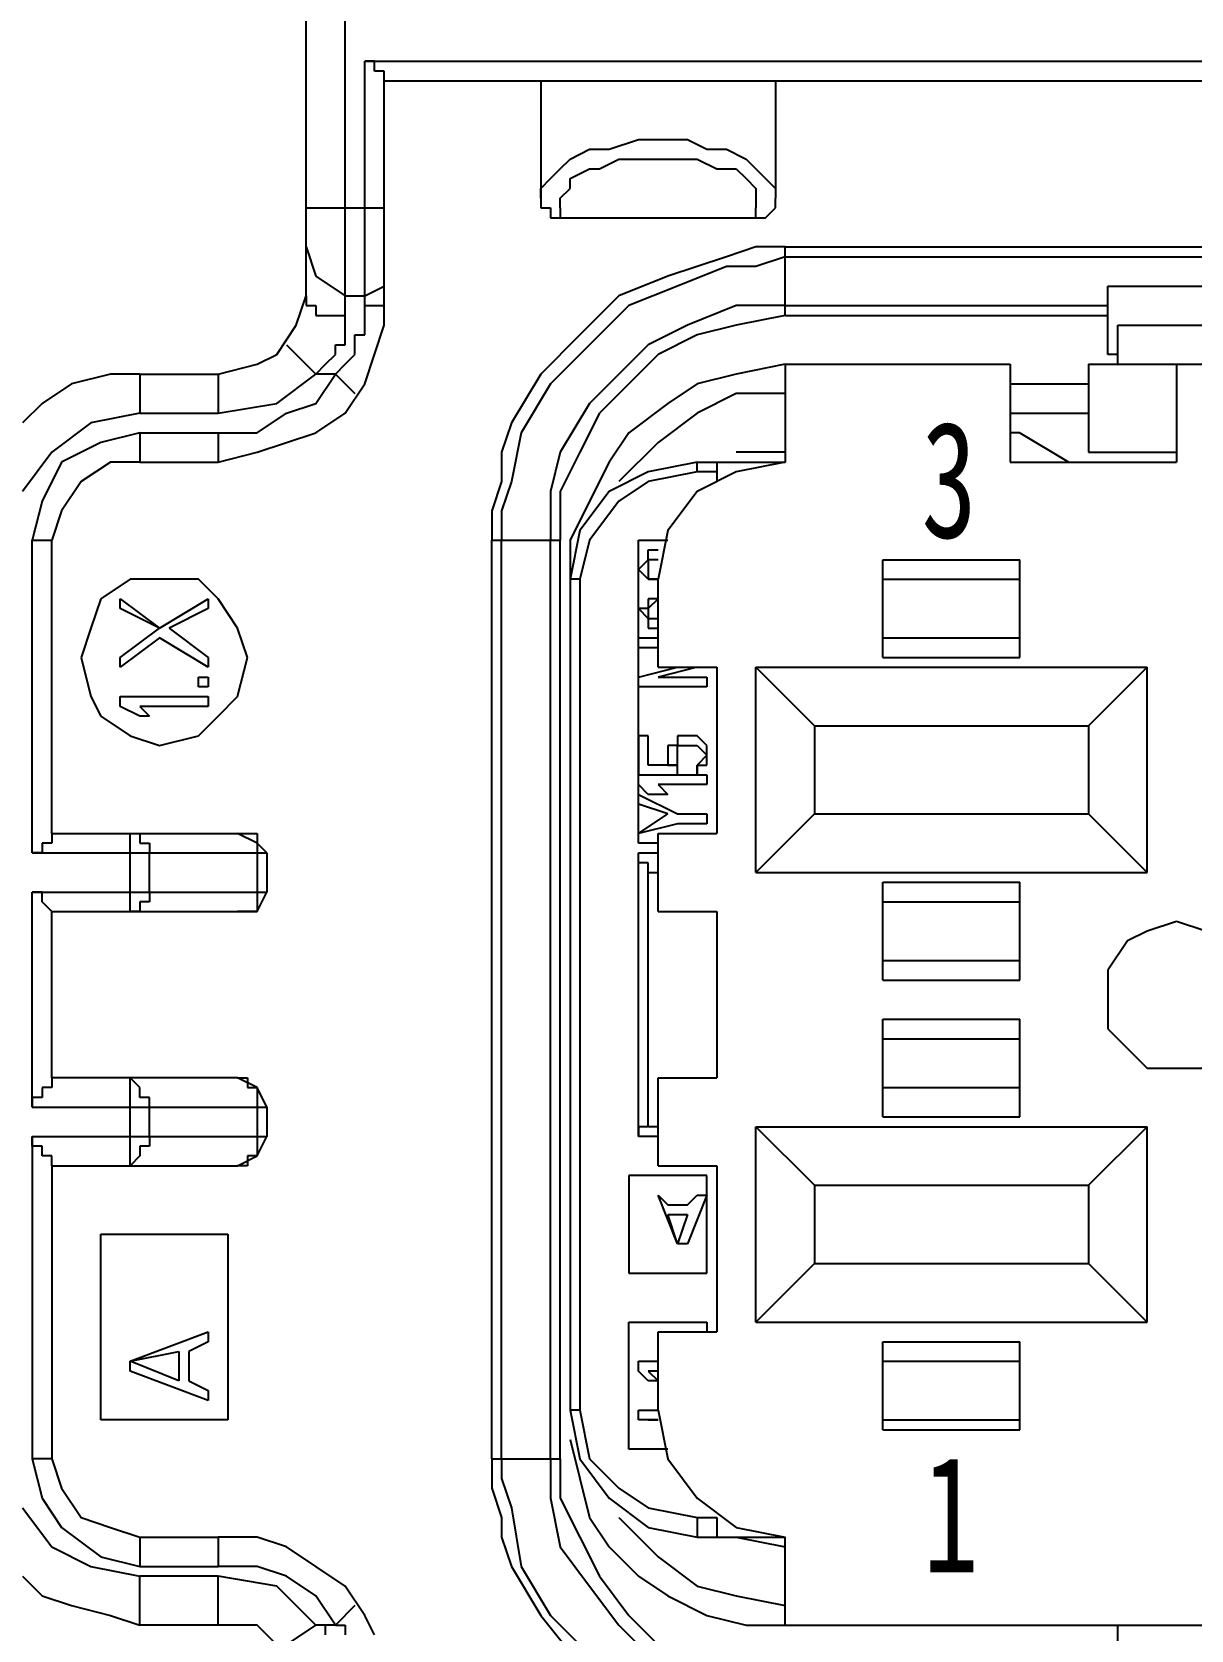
# Model space of a CAD drawing. Header units: inches. Extents: x 47316 to 59086, y 3141 to 11743.
# Drawn here: x 57647.57 to 57667.48, y 7304.03 to 7331.5 of the extents above; entities that cross this region are included whole.
import ezdxf

# ---------------------------------------------------------------- set-up
doc = ezdxf.new("R2010")
doc.units = ezdxf.units.IN
doc.header["$MEASUREMENT"] = 0
doc.styles.add('MtX_FangSong_GB2312', font='')
doc.styles.get("Standard").update_dxf_attribs({"font": ''})
doc.styles.get('MtX_FangSong_GB2312').set_extended_font_data('FangSong_GB2312')
doc.styles.get('Standard').set_extended_font_data('SimSun')
doc.linetypes.add('_VeSys_Busbar', pattern='A,0.0001,-0.125,["=",Standard,S=0.35,R=0,X=-0.15,Y=-0.175],-0.125', length=0.2501)

msp = doc.modelspace()

# ---------------------------------------------------------------- linework, layer by layer
at = {"color": 0, "linetype": 'Continuous', "lineweight": -3}
for p, q in [((57652.276, 7326.965), (57652.276, 7332.005)), ((57652.948, 7326.629), (57652.948, 7332.005)), ((57653.284, 7326.797), (57653.284, 7330.997)), ((57653.284, 7330.997), (57713.428, 7330.997)), ((57653.452, 7330.997), (57653.284, 7330.997)), ((57653.284, 7330.997), (57653.284, 7330.997)), ((57653.284, 7330.997), (57653.284, 7330.997)), ((57653.452, 7330.829), (57653.452, 7330.997)), ((57653.62, 7330.829), (57653.452, 7330.829)), ((57653.452, 7330.829), (57653.452, 7330.829)), ((57653.452, 7330.829), (57653.452, 7330.829)), ((57653.62, 7330.661), (57653.62, 7330.829)), ((57653.62, 7326.965), (57653.62, 7330.661)), ((57653.62, 7330.661), (57712.924, 7330.661)), ((57653.62, 7330.661), (57653.62, 7330.661)), ((57653.62, 7330.661), (57653.62, 7330.661)), ((57656.308, 7330.661), (57656.308, 7328.645)), ((57660.34, 7330.661), (57660.34, 7328.645)), ((57657.484, 7329.485), (57657.988, 7329.653)), ((57657.988, 7329.653), (57658.324, 7329.653)), ((57658.324, 7329.653), (57658.828, 7329.653)), ((57658.828, 7329.653), (57659.164, 7329.485)), ((57656.644, 7329.149), (57656.812, 7329.317)), ((57656.812, 7329.317), (57657.148, 7329.485)), ((57656.812, 7329.317), (57656.812, 7329.317)), ((57657.148, 7329.485), (57657.148, 7329.485)), ((57657.148, 7329.485), (57657.484, 7329.485)), ((57657.316, 7329.149), (57657.652, 7329.317)), ((57657.484, 7329.485), (57657.484, 7329.485)), ((57657.652, 7329.317), (57657.652, 7329.317)), ((57657.652, 7329.317), (57657.988, 7329.317)), ((57657.988, 7329.317), (57658.324, 7329.317)), ((57658.324, 7329.317), (57658.66, 7329.317)), ((57658.66, 7329.317), (57658.996, 7329.317)), ((57658.996, 7329.317), (57658.996, 7329.317)), ((57658.996, 7329.317), (57659.332, 7329.149)), ((57659.164, 7329.485), (57659.164, 7329.485)), ((57659.164, 7329.485), (57659.5, 7329.485)), ((57659.5, 7329.485), (57659.5, 7329.485)), ((57659.5, 7329.485), (57659.836, 7329.317)), ((57659.836, 7329.317), (57659.836, 7329.317)), ((57659.836, 7329.317), (57660.004, 7329.149)), ((57656.476, 7328.981), (57656.644, 7329.149)), ((57656.644, 7329.149), (57656.644, 7329.149)), ((57656.812, 7328.981), (57657.148, 7329.149)), ((57657.148, 7329.149), (57657.148, 7329.149)), ((57657.148, 7329.149), (57657.316, 7329.149)), ((57657.316, 7329.149), (57657.316, 7329.149)), ((57659.332, 7329.149), (57659.332, 7329.149)), ((57659.332, 7329.149), (57659.668, 7329.149)), ((57659.668, 7329.149), (57659.668, 7329.149)), ((57659.668, 7329.149), (57659.836, 7328.981)), ((57660.004, 7329.149), (57660.004, 7329.149)), ((57660.004, 7329.149), (57660.172, 7328.981)), ((57656.308, 7328.813), (57656.476, 7328.981)), ((57656.308, 7328.645), (57656.308, 7328.813)), ((57656.308, 7328.813), (57656.308, 7328.813)), ((57656.476, 7328.981), (57656.476, 7328.981)), ((57656.644, 7328.645), (57656.812, 7328.813)), ((57656.812, 7328.813), (57656.812, 7328.981)), ((57656.812, 7328.981), (57656.812, 7328.981)), ((57656.812, 7328.813), (57656.812, 7328.813)), ((57659.836, 7328.981), (57659.836, 7328.981)), ((57659.836, 7328.981), (57660.004, 7328.813)), ((57660.004, 7328.813), (57660.004, 7328.813)), ((57660.004, 7328.813), (57660.004, 7328.645)), ((57660.172, 7328.981), (57660.172, 7328.981)), ((57660.172, 7328.981), (57660.34, 7328.813)), ((57660.34, 7328.813), (57660.34, 7328.813)), ((57660.34, 7328.813), (57660.34, 7328.645)), ((57652.276, 7328.477), (57653.62, 7328.477)), ((57656.308, 7328.645), (57656.308, 7328.645)), ((57656.308, 7328.645), (57656.308, 7328.645)), ((57656.308, 7328.645), (57656.308, 7328.477)), ((57656.308, 7328.477), (57656.308, 7328.477)), ((57656.308, 7328.477), (57656.308, 7328.477)), ((57656.308, 7328.477), (57656.476, 7328.477)), ((57656.476, 7328.477), (57656.476, 7328.477)), ((57656.476, 7328.477), (57656.476, 7328.477)), ((57656.476, 7328.477), (57656.476, 7328.309)), ((57656.644, 7328.477), (57656.644, 7328.645)), ((57656.644, 7328.645), (57656.644, 7328.645)), ((57656.644, 7328.477), (57656.644, 7328.477)), ((57656.644, 7328.477), (57656.644, 7328.309)), ((57660.004, 7328.645), (57660.004, 7328.645)), ((57660.004, 7328.645), (57660.004, 7328.477)), ((57660.004, 7328.309), (57660.004, 7328.477)), ((57660.172, 7328.309), (57660.34, 7328.477)), ((57660.34, 7328.645), (57660.34, 7328.645)), ((57660.34, 7328.477), (57660.34, 7328.645)), ((57660.34, 7328.477), (57660.34, 7328.477)), ((57660.34, 7328.477), (57660.34, 7328.477)), ((57660.34, 7328.477), (57660.34, 7328.477)), ((57660.34, 7328.477), (57660.34, 7328.477)), ((57660.34, 7328.477), (57660.34, 7328.477)), ((57656.476, 7328.309), (57656.476, 7328.309)), ((57656.476, 7328.309), (57656.476, 7328.309)), ((57656.476, 7328.309), (57656.644, 7328.309)), ((57656.644, 7328.309), (57660.004, 7328.309)), ((57656.644, 7328.309), (57656.644, 7328.309)), ((57656.644, 7328.309), (57656.644, 7328.309)), ((57660.004, 7328.309), (57660.004, 7328.309)), ((57660.004, 7328.309), (57660.004, 7328.309)), ((57660.004, 7328.309), (57660.172, 7328.309)), ((57660.172, 7328.309), (57660.172, 7328.309)), ((57660.172, 7328.309), (57660.172, 7328.309)), ((57660.172, 7328.309), (57660.172, 7328.309)), ((57660.172, 7328.309), (57660.172, 7328.309)), ((57652.276, 7327.805), (57652.276, 7327.805)), ((57652.276, 7327.805), (57652.444, 7327.301)), ((57660.004, 7327.805), (57659.5, 7327.637)), ((57660.508, 7327.805), (57660.004, 7327.805)), ((57660.508, 7326.629), (57660.508, 7327.805)), ((57660.508, 7327.805), (57705.532, 7327.805)), ((57660.508, 7327.805), (57660.508, 7327.805)), ((57653.62, 7327.133), (57653.62, 7327.469)), ((57658.996, 7327.469), (57658.492, 7327.301)), ((57659.5, 7327.469), (57658.66, 7327.133)), ((57659.5, 7327.637), (57658.996, 7327.469)), ((57660.004, 7327.469), (57659.5, 7327.469)), ((57660.508, 7327.637), (57660.004, 7327.469)), ((57660.508, 7327.637), (57705.532, 7327.637)), ((57660.508, 7327.637), (57660.508, 7327.637)), ((57652.444, 7327.301), (57652.948, 7326.965)), ((57653.284, 7326.965), (57653.62, 7327.133)), ((57658.492, 7327.301), (57657.652, 7326.965)), ((57658.66, 7327.133), (57657.82, 7326.797)), ((57666.052, 7325.957), (57666.052, 7327.133)), ((57666.052, 7327.133), (57670.42, 7327.133)), ((57652.108, 7326.461), (57652.276, 7326.965)), ((57652.276, 7326.965), (57652.276, 7326.965)), ((57652.276, 7326.965), (57652.276, 7326.965)), ((57652.276, 7326.965), (57652.276, 7326.797)), ((57652.948, 7326.965), (57653.284, 7326.965)), ((57653.284, 7326.965), (57653.284, 7326.965)), ((57653.62, 7326.461), (57653.62, 7326.965)), ((57653.62, 7326.797), (57653.62, 7326.965)), ((57653.62, 7326.965), (57653.62, 7326.965)), ((57653.62, 7326.965), (57653.62, 7326.965)), ((57653.62, 7326.965), (57653.62, 7326.965)), ((57657.652, 7326.965), (57656.98, 7326.293)), ((57652.276, 7326.797), (57652.276, 7326.797)), ((57652.276, 7326.797), (57652.444, 7326.797)), ((57652.444, 7326.797), (57652.444, 7326.797)), ((57652.444, 7326.797), (57652.444, 7326.629)), ((57652.444, 7326.629), (57652.612, 7326.629)), ((57652.612, 7326.629), (57652.612, 7326.629)), ((57652.612, 7326.629), (57652.78, 7326.629)), ((57652.78, 7326.629), (57652.78, 7326.629)), ((57652.78, 7326.629), (57652.948, 7326.629)), ((57652.948, 7326.629), (57652.948, 7326.629)), ((57652.948, 7326.461), (57652.948, 7326.629)), ((57653.284, 7326.797), (57653.284, 7326.797)), ((57653.284, 7326.797), (57653.452, 7326.797)), ((57653.284, 7326.629), (57653.284, 7326.797)), ((57653.284, 7326.461), (57653.284, 7326.629)), ((57653.452, 7326.797), (57653.452, 7326.797)), ((57653.452, 7326.797), (57653.452, 7326.797)), ((57653.452, 7326.797), (57653.452, 7326.797)), ((57653.452, 7326.797), (57653.62, 7326.797)), ((57653.62, 7326.797), (57653.62, 7326.797)), ((57653.62, 7326.797), (57653.62, 7326.797)), ((57657.82, 7326.797), (57657.148, 7326.125)), ((57659.668, 7326.797), (57658.828, 7326.461)), ((57660.508, 7326.797), (57659.668, 7326.797)), ((57660.508, 7326.629), (57659.668, 7326.461)), ((57660.508, 7326.797), (57666.052, 7326.797)), ((57660.508, 7326.797), (57660.508, 7326.797)), ((57660.508, 7326.629), (57666.052, 7326.629)), ((57660.508, 7326.629), (57660.508, 7326.629)), ((57651.772, 7325.957), (57652.108, 7326.461)), ((57652.948, 7326.293), (57652.948, 7326.461)), ((57652.948, 7326.125), (57652.948, 7326.293)), ((57652.948, 7326.293), (57652.948, 7326.293)), ((57652.948, 7326.293), (57652.948, 7326.293)), ((57653.116, 7326.125), (57653.116, 7326.293)), ((57653.116, 7326.293), (57653.284, 7326.293)), ((57653.284, 7326.293), (57653.284, 7326.461)), ((57653.452, 7325.957), (57653.62, 7326.461)), ((57656.98, 7326.293), (57656.308, 7325.621)), ((57658.828, 7326.461), (57658.156, 7326.125)), ((57658.996, 7326.293), (57658.324, 7325.957)), ((57659.668, 7326.461), (57658.996, 7326.293)), ((57666.22, 7325.789), (57666.22, 7326.461)), ((57666.22, 7326.461), (57669.748, 7326.461)), ((57651.94, 7326.125), (57652.444, 7325.621)), ((57652.78, 7325.957), (57652.78, 7326.125)), ((57652.78, 7326.125), (57652.948, 7326.125)), ((57653.116, 7325.957), (57653.116, 7326.125)), ((57653.116, 7326.125), (57653.116, 7326.125)), ((57657.148, 7326.125), (57656.476, 7325.453)), ((57658.156, 7326.125), (57657.652, 7325.621)), ((57650.764, 7325.621), (57651.436, 7325.789)), ((57651.436, 7325.789), (57651.772, 7325.957)), ((57652.444, 7325.621), (57652.612, 7325.789)), ((57652.612, 7325.789), (57652.78, 7325.957)), ((57652.612, 7325.789), (57652.612, 7325.789)), ((57652.78, 7325.957), (57652.78, 7325.957)), ((57652.78, 7325.621), (57652.948, 7325.789)), ((57652.948, 7325.789), (57653.116, 7325.957)), ((57652.948, 7325.789), (57652.948, 7325.789)), ((57653.284, 7325.453), (57653.452, 7325.957)), ((57658.324, 7325.957), (57657.82, 7325.453)), ((57660.508, 7325.789), (57659.668, 7325.621)), ((57660.508, 7325.789), (57660.508, 7324.109)), ((57660.508, 7325.789), (57664.372, 7325.789)), ((57660.508, 7325.789), (57660.508, 7325.789)), ((57664.372, 7325.789), (57664.372, 7324.109)), ((57665.716, 7325.789), (57665.716, 7324.277)), ((57665.716, 7325.789), (57699.82, 7325.789)), ((57666.22, 7325.957), (57666.052, 7325.957)), ((57667.228, 7325.789), (57667.228, 7324.109)), ((57648.244, 7325.453), (57647.74, 7325.117)), ((57648.916, 7325.621), (57648.244, 7325.453)), ((57649.42, 7325.621), (57648.916, 7325.621)), ((57649.42, 7325.621), (57649.42, 7324.949)), ((57649.42, 7325.621), (57650.764, 7325.621)), ((57649.42, 7325.621), (57649.42, 7325.621)), ((57650.764, 7325.621), (57650.764, 7324.949)), ((57650.764, 7325.621), (57650.764, 7325.621)), ((57651.772, 7325.117), (57652.444, 7325.621)), ((57652.78, 7325.621), (57652.444, 7325.621)), ((57652.444, 7325.117), (57652.78, 7325.621)), ((57652.444, 7325.621), (57652.444, 7325.621)), ((57652.78, 7325.621), (57653.116, 7325.285)), ((57652.78, 7325.621), (57652.78, 7325.621)), ((57652.948, 7324.949), (57653.284, 7325.453)), ((57656.308, 7325.621), (57655.804, 7324.781)), ((57656.476, 7325.453), (57655.972, 7324.613)), ((57657.652, 7325.621), (57657.148, 7325.117)), ((57657.82, 7325.453), (57657.316, 7324.949)), ((57658.996, 7325.453), (57658.492, 7325.117)), ((57659.668, 7325.621), (57658.996, 7325.453)), ((57664.372, 7325.453), (57665.716, 7325.453)), ((57659.668, 7325.285), (57658.996, 7324.949)), ((57660.508, 7325.285), (57659.668, 7325.285)), ((57660.508, 7325.285), (57660.508, 7325.285)), ((57647.74, 7325.117), (57647.404, 7324.781)), ((57649.42, 7324.949), (57648.58, 7324.781)), ((57649.42, 7324.949), (57650.764, 7324.949)), ((57649.42, 7324.949), (57649.42, 7324.949)), ((57650.764, 7324.949), (57651.772, 7325.117)), ((57650.764, 7324.949), (57650.764, 7324.949)), ((57651.436, 7324.613), (57651.94, 7324.949)), ((57651.94, 7324.949), (57652.444, 7325.117)), ((57652.444, 7324.613), (57652.948, 7324.949)), ((57657.148, 7325.117), (57656.644, 7324.277)), ((57657.316, 7324.949), (57656.98, 7324.277)), ((57658.492, 7325.117), (57657.82, 7324.613)), ((57658.996, 7324.949), (57658.324, 7324.445)), ((57664.372, 7324.949), (57665.716, 7324.949)), ((57664.372, 7324.949), (57665.716, 7324.949)), ((57648.58, 7324.781), (57647.908, 7324.277)), ((57655.804, 7324.781), (57655.636, 7324.277)), ((57648.748, 7324.445), (57648.076, 7324.109)), ((57649.42, 7324.613), (57648.748, 7324.445)), ((57649.42, 7324.613), (57649.42, 7324.109)), ((57649.42, 7324.613), (57650.764, 7324.613)), ((57649.42, 7324.613), (57649.42, 7324.613)), ((57650.764, 7324.613), (57650.764, 7324.109)), ((57650.764, 7324.613), (57650.764, 7324.613)), ((57650.764, 7324.613), (57651.436, 7324.613)), ((57651.436, 7324.277), (57651.94, 7324.445)), ((57651.94, 7324.445), (57652.444, 7324.613)), ((57655.972, 7324.613), (57655.804, 7323.773)), ((57657.82, 7324.613), (57657.484, 7324.109)), ((57658.324, 7324.445), (57657.652, 7323.773)), ((57664.372, 7324.613), (57664.372, 7324.613)), ((57664.54, 7324.613), (57664.372, 7324.613)), ((57664.54, 7324.613), (57665.38, 7324.109)), ((57664.54, 7324.613), (57664.54, 7324.613)), ((57647.908, 7324.277), (57647.404, 7323.605)), ((57648.076, 7324.109), (57647.74, 7323.437)), ((57648.916, 7324.109), (57648.412, 7323.773)), ((57649.42, 7324.109), (57648.916, 7324.109)), ((57649.42, 7324.109), (57650.764, 7324.109)), ((57649.42, 7324.109), (57649.42, 7324.109)), ((57650.764, 7324.109), (57651.436, 7324.277)), ((57650.764, 7324.109), (57650.764, 7324.109)), ((57655.636, 7324.277), (57655.636, 7323.773)), ((57656.644, 7324.277), (57656.476, 7323.605)), ((57656.98, 7324.277), (57656.644, 7323.605)), ((57657.484, 7324.109), (57657.148, 7323.437)), ((57658.996, 7324.109), (57658.156, 7323.941)), ((57658.996, 7323.941), (57658.996, 7324.109)), ((57658.996, 7324.109), (57660.508, 7324.109)), ((57658.996, 7324.109), (57658.996, 7324.109)), ((57659.332, 7324.109), (57659.332, 7323.773)), ((57660.508, 7324.277), (57659.668, 7324.277)), ((57660.508, 7324.109), (57659.668, 7323.941)), ((57660.508, 7324.277), (57660.508, 7324.277)), ((57660.508, 7324.109), (57660.508, 7324.109)), ((57664.372, 7324.109), (57667.228, 7324.109)), ((57665.38, 7324.109), (57667.228, 7324.109)), ((57665.716, 7324.277), (57667.228, 7324.277)), ((57658.156, 7323.941), (57657.484, 7323.605)), ((57658.996, 7323.941), (57658.156, 7323.773)), ((57659.332, 7323.941), (57658.996, 7323.941)), ((57659.668, 7323.941), (57658.996, 7323.605)), ((57658.996, 7323.941), (57658.996, 7323.941)), ((57648.412, 7323.773), (57648.076, 7323.269)), ((57655.636, 7323.773), (57655.468, 7323.269)), ((57655.804, 7323.773), (57655.636, 7323.269)), ((57656.476, 7323.605), (57656.476, 7322.765)), ((57656.644, 7323.605), (57656.644, 7322.765)), ((57657.484, 7323.605), (57656.98, 7322.933)), ((57658.156, 7323.773), (57657.652, 7323.437)), ((57658.996, 7323.605), (57658.492, 7322.933)), ((57647.74, 7323.437), (57647.572, 7322.765)), ((57648.076, 7323.269), (57647.908, 7322.765)), ((57655.468, 7323.269), (57655.468, 7322.765)), ((57655.636, 7323.269), (57655.636, 7322.765)), ((57657.148, 7323.437), (57656.812, 7322.765)), ((57657.652, 7323.437), (57657.148, 7322.765)), ((57647.572, 7317.389), (57647.572, 7322.765)), ((57647.572, 7322.765), (57647.908, 7322.765)), ((57647.908, 7317.725), (57647.908, 7322.765)), ((57655.468, 7322.765), (57656.644, 7322.765)), ((57655.468, 7306.973), (57655.468, 7322.765)), ((57655.636, 7306.973), (57655.636, 7322.765)), ((57656.476, 7306.973), (57656.476, 7322.765)), ((57656.644, 7306.973), (57656.644, 7322.765)), ((57656.98, 7322.933), (57656.812, 7322.093)), ((57656.812, 7322.765), (57656.812, 7322.093)), ((57657.148, 7322.765), (57656.98, 7322.093)), ((57657.988, 7317.557), (57657.988, 7322.765)), ((57657.988, 7322.765), (57658.492, 7322.765)), ((57658.492, 7322.933), (57658.324, 7322.093)), ((57657.988, 7322.261), (57658.156, 7322.429)), ((57658.156, 7322.429), (57658.156, 7322.597)), ((57658.156, 7322.597), (57658.324, 7322.597)), ((57658.156, 7322.429), (57658.156, 7322.261)), ((57658.156, 7322.429), (57658.156, 7322.429)), ((57658.324, 7322.429), (57658.156, 7322.429)), ((57658.324, 7322.597), (57658.324, 7322.597)), ((57658.324, 7322.429), (57658.324, 7322.429)), ((57658.324, 7322.429), (57658.324, 7322.429)), ((57662.188, 7320.749), (57662.188, 7322.429)), ((57662.188, 7322.429), (57664.54, 7322.429)), ((57664.54, 7320.749), (57664.54, 7322.429)), ((57657.988, 7322.261), (57657.988, 7322.261)), ((57658.156, 7322.093), (57657.988, 7322.261)), ((57658.156, 7322.261), (57658.156, 7322.261)), ((57658.156, 7322.261), (57658.156, 7322.093)), ((57649.252, 7322.093), (57648.748, 7321.757)), ((57649.756, 7322.093), (57649.252, 7322.093)), ((57650.428, 7322.093), (57649.756, 7322.093)), ((57650.764, 7321.757), (57650.428, 7322.093)), ((57656.98, 7322.093), (57656.812, 7322.093)), ((57656.812, 7322.093), (57656.812, 7307.813)), ((57656.98, 7322.093), (57656.98, 7307.813)), ((57658.156, 7322.093), (57658.156, 7322.093)), ((57658.156, 7322.093), (57658.324, 7322.093)), ((57658.156, 7322.093), (57658.156, 7322.093)), ((57658.324, 7322.093), (57658.156, 7322.093)), ((57658.324, 7322.093), (57658.324, 7322.093)), ((57658.324, 7320.581), (57658.324, 7322.093)), ((57658.324, 7322.093), (57658.324, 7322.093)), ((57662.188, 7322.093), (57664.54, 7322.093)), ((57648.748, 7321.757), (57648.58, 7321.253)), ((57649.084, 7321.589), (57649.084, 7321.757)), ((57649.084, 7321.757), (57649.756, 7321.253)), ((57649.756, 7321.253), (57650.596, 7321.757)), ((57650.596, 7321.757), (57650.596, 7321.589)), ((57651.1, 7321.253), (57650.764, 7321.757)), ((57658.156, 7321.757), (57658.156, 7321.589)), ((57658.324, 7321.757), (57658.156, 7321.589)), ((57658.156, 7321.757), (57658.156, 7321.757)), ((57658.324, 7321.757), (57658.156, 7321.757)), ((57658.324, 7321.757), (57658.324, 7321.757)), ((57649.756, 7321.253), (57649.084, 7321.589)), ((57650.596, 7321.589), (57649.924, 7321.253)), ((57658.156, 7321.589), (57657.988, 7321.589)), ((57657.988, 7321.589), (57658.156, 7321.421)), ((57658.156, 7321.589), (57658.156, 7321.589)), ((57658.156, 7321.589), (57658.156, 7321.421)), ((57658.156, 7321.421), (57658.324, 7321.421)), ((57658.156, 7321.421), (57658.156, 7321.421)), ((57658.156, 7321.421), (57658.156, 7321.253)), ((57658.324, 7321.421), (57658.324, 7321.421)), ((57648.58, 7321.253), (57648.412, 7320.749)), ((57649.084, 7320.749), (57649.756, 7321.253)), ((57649.756, 7321.085), (57649.084, 7320.581)), ((57650.596, 7320.581), (57649.756, 7321.085)), ((57649.924, 7321.253), (57650.596, 7320.749)), ((57651.268, 7320.749), (57651.1, 7321.253)), ((57657.988, 7320.917), (57657.988, 7321.085)), ((57657.988, 7321.085), (57658.324, 7321.085)), ((57658.156, 7321.253), (57658.324, 7321.253)), ((57658.324, 7321.085), (57658.324, 7321.085)), ((57658.324, 7321.085), (57658.324, 7321.085)), ((57662.188, 7321.085), (57664.54, 7321.085)), ((57658.324, 7320.917), (57657.988, 7320.917)), ((57648.412, 7320.749), (57648.58, 7320.077)), ((57649.084, 7320.581), (57649.084, 7320.749)), ((57650.596, 7320.749), (57650.596, 7320.581)), ((57651.1, 7320.077), (57651.268, 7320.749)), ((57651.268, 7320.749), (57651.268, 7320.749)), ((57657.988, 7320.413), (57658.66, 7320.581)), ((57658.324, 7320.581), (57659.332, 7320.581)), ((57658.996, 7320.581), (57658.324, 7320.413)), ((57659.332, 7320.581), (57659.332, 7317.725)), ((57660.004, 7317.053), (57660.004, 7320.581)), ((57661.012, 7319.573), (57660.004, 7320.581)), ((57660.004, 7320.581), (57666.724, 7320.581)), ((57662.188, 7320.749), (57664.54, 7320.749)), ((57665.716, 7319.573), (57666.724, 7320.581)), ((57666.724, 7317.053), (57666.724, 7320.581)), ((57650.428, 7320.245), (57650.428, 7320.413)), ((57650.428, 7320.413), (57650.596, 7320.413)), ((57650.596, 7320.245), (57650.428, 7320.245)), ((57650.596, 7320.413), (57650.596, 7320.245)), ((57657.988, 7320.245), (57657.988, 7320.413)), ((57659.164, 7320.245), (57657.988, 7320.245)), ((57658.324, 7320.413), (57659.164, 7320.413)), ((57659.164, 7320.413), (57659.164, 7320.245)), ((57648.58, 7320.077), (57648.748, 7319.741)), ((57649.084, 7319.909), (57649.084, 7320.077)), ((57649.084, 7320.077), (57650.596, 7320.077)), ((57650.596, 7320.077), (57650.596, 7319.909)), ((57650.764, 7319.741), (57651.1, 7320.077)), ((57648.748, 7319.741), (57649.252, 7319.405)), ((57649.42, 7319.741), (57649.084, 7319.909)), ((57649.42, 7319.909), (57649.588, 7319.741)), ((57650.596, 7319.909), (57649.42, 7319.909)), ((57649.588, 7319.741), (57649.42, 7319.741)), ((57650.428, 7319.405), (57650.764, 7319.741)), ((57649.252, 7319.405), (57649.756, 7319.237)), ((57649.756, 7319.237), (57650.428, 7319.405)), ((57657.988, 7319.405), (57657.988, 7318.733)), ((57658.156, 7319.405), (57657.988, 7319.405)), ((57658.156, 7318.901), (57658.156, 7319.405)), ((57658.66, 7319.405), (57658.66, 7319.237)), ((57658.828, 7319.405), (57658.66, 7319.405)), ((57658.996, 7319.405), (57658.828, 7319.405)), ((57658.828, 7319.405), (57658.828, 7319.405)), ((57659.164, 7319.237), (57658.996, 7319.405)), ((57661.012, 7319.573), (57661.012, 7318.061)), ((57661.012, 7319.573), (57665.716, 7319.573)), ((57665.716, 7319.573), (57665.716, 7318.061)), ((57658.492, 7319.237), (57658.492, 7319.069)), ((57658.66, 7319.237), (57658.492, 7319.237)), ((57658.66, 7319.069), (57658.66, 7319.237)), ((57658.66, 7319.237), (57658.66, 7319.237)), ((57658.66, 7319.237), (57658.828, 7319.237)), ((57658.828, 7319.237), (57658.996, 7319.237)), ((57658.828, 7319.237), (57658.828, 7319.237)), ((57658.828, 7319.237), (57658.828, 7319.237)), ((57658.996, 7319.237), (57659.164, 7319.069)), ((57658.996, 7319.237), (57658.996, 7319.237)), ((57658.996, 7319.237), (57658.996, 7319.237)), ((57659.164, 7319.069), (57659.164, 7319.237)), ((57659.164, 7319.237), (57659.164, 7319.237)), ((57658.66, 7318.901), (57658.156, 7318.901)), ((57658.492, 7319.069), (57658.492, 7319.069)), ((57658.492, 7319.069), (57658.492, 7318.901)), ((57658.492, 7318.901), (57658.66, 7318.901)), ((57658.66, 7319.069), (57658.66, 7319.069)), ((57658.66, 7318.901), (57658.66, 7319.069)), ((57658.66, 7318.733), (57658.66, 7318.901)), ((57658.66, 7318.901), (57658.66, 7318.901)), ((57659.164, 7319.069), (57658.996, 7318.901)), ((57658.996, 7318.901), (57658.996, 7318.733)), ((57658.996, 7318.901), (57658.996, 7318.901)), ((57658.996, 7318.901), (57659.164, 7318.901)), ((57658.996, 7318.901), (57658.996, 7318.901)), ((57658.996, 7318.733), (57658.996, 7318.901)), ((57659.164, 7319.069), (57659.164, 7319.069)), ((57659.164, 7319.069), (57659.164, 7319.069)), ((57659.164, 7318.901), (57659.164, 7319.069)), ((57659.164, 7318.901), (57659.164, 7318.901)), ((57657.988, 7318.565), (57657.988, 7318.733)), ((57657.988, 7318.733), (57659.164, 7318.733)), ((57657.988, 7318.733), (57658.66, 7318.733)), ((57659.164, 7318.733), (57659.164, 7318.565)), ((57658.156, 7318.397), (57657.988, 7318.565)), ((57657.988, 7318.229), (57657.988, 7318.397)), ((57657.988, 7318.397), (57658.66, 7318.061)), ((57658.492, 7318.397), (57658.156, 7318.397)), ((57658.324, 7318.565), (57658.492, 7318.397)), ((57659.164, 7318.565), (57658.324, 7318.565)), ((57658.492, 7318.061), (57657.988, 7318.229)), ((57657.988, 7317.725), (57658.492, 7318.061)), ((57658.66, 7318.061), (57659.164, 7318.061)), ((57659.164, 7318.061), (57659.164, 7317.893)), ((57661.012, 7318.061), (57660.004, 7317.053)), ((57661.012, 7318.061), (57665.716, 7318.061)), ((57665.716, 7318.061), (57666.724, 7317.053)), ((57658.66, 7317.893), (57657.988, 7317.725)), ((57659.164, 7317.893), (57658.66, 7317.893)), ((57647.908, 7317.557), (57647.74, 7317.557)), ((57647.74, 7317.557), (57647.74, 7317.557)), ((57647.74, 7317.557), (57647.74, 7317.557)), ((57647.74, 7317.557), (57647.74, 7317.389)), ((57647.908, 7317.725), (57651.1, 7317.725)), ((57647.908, 7317.725), (57647.908, 7317.725)), ((57647.908, 7317.725), (57647.908, 7317.725)), ((57647.908, 7317.725), (57647.908, 7317.557)), ((57649.252, 7316.381), (57649.252, 7317.725)), ((57649.252, 7317.725), (57649.252, 7317.725)), ((57649.252, 7317.725), (57649.252, 7317.725)), ((57649.252, 7317.725), (57649.252, 7317.725)), ((57649.252, 7317.725), (57649.252, 7317.725)), ((57649.252, 7317.725), (57649.42, 7317.725)), ((57649.42, 7317.725), (57649.42, 7317.557)), ((57649.42, 7317.557), (57649.42, 7317.557)), ((57649.42, 7317.557), (57649.42, 7317.557)), ((57649.42, 7317.557), (57649.588, 7317.557)), ((57649.588, 7317.557), (57649.588, 7317.389)), ((57651.436, 7317.557), (57651.1, 7317.725)), ((57651.1, 7317.725), (57651.1, 7317.725)), ((57651.1, 7317.725), (57651.268, 7317.725)), ((57651.268, 7317.725), (57651.268, 7317.725)), ((57651.268, 7317.725), (57651.268, 7317.725)), ((57651.268, 7317.725), (57651.268, 7317.725)), ((57651.268, 7317.725), (57651.268, 7317.725)), ((57651.268, 7317.725), (57651.436, 7317.725)), ((57651.436, 7317.725), (57651.436, 7317.725)), ((57651.436, 7317.725), (57651.436, 7317.557)), ((57651.604, 7317.389), (57651.436, 7317.557)), ((57651.436, 7317.557), (57651.436, 7317.557)), ((57651.436, 7317.557), (57651.436, 7317.557)), ((57651.436, 7317.557), (57651.436, 7317.557)), ((57651.436, 7317.557), (57651.436, 7317.557)), ((57651.436, 7317.557), (57651.436, 7317.389)), ((57657.988, 7317.725), (57657.988, 7317.725)), ((57658.324, 7317.557), (57657.988, 7317.557)), ((57658.324, 7316.381), (57658.324, 7317.725)), ((57658.324, 7317.725), (57659.332, 7317.725)), ((57647.572, 7317.389), (57651.604, 7317.389)), ((57647.74, 7317.389), (57647.572, 7317.389)), ((57647.572, 7317.389), (57647.572, 7317.389)), ((57647.572, 7317.389), (57647.572, 7317.389)), ((57649.588, 7316.717), (57649.588, 7317.389)), ((57649.588, 7317.389), (57649.588, 7317.389)), ((57649.588, 7317.389), (57649.588, 7317.389)), ((57651.436, 7317.389), (57651.436, 7316.717)), ((57651.436, 7317.389), (57651.436, 7317.389)), ((57651.436, 7317.389), (57651.436, 7317.389)), ((57651.436, 7317.389), (57651.436, 7317.389)), ((57651.436, 7317.389), (57651.436, 7317.389)), ((57651.436, 7317.389), (57651.436, 7317.389)), ((57651.436, 7317.389), (57651.436, 7317.389)), ((57651.436, 7317.389), (57651.436, 7317.389)), ((57651.436, 7317.389), (57651.436, 7317.389)), ((57651.604, 7317.389), (57651.604, 7316.717)), ((57651.604, 7317.389), (57651.604, 7317.389)), ((57657.988, 7312.517), (57657.988, 7317.389)), ((57657.988, 7317.389), (57658.324, 7317.389)), ((57657.988, 7317.221), (57657.988, 7317.389)), ((57657.988, 7317.389), (57657.988, 7317.389)), ((57658.156, 7317.221), (57657.988, 7317.221)), ((57657.988, 7317.221), (57657.988, 7317.221)), ((57657.988, 7317.221), (57657.988, 7317.221)), ((57657.988, 7317.221), (57657.988, 7317.221)), ((57658.156, 7317.053), (57658.156, 7317.221)), ((57658.156, 7312.685), (57658.156, 7317.053)), ((57658.156, 7317.053), (57658.324, 7317.053)), ((57658.156, 7317.053), (57658.156, 7317.053)), ((57658.156, 7317.053), (57658.156, 7317.053)), ((57658.156, 7317.053), (57658.156, 7317.053)), ((57660.004, 7317.053), (57666.724, 7317.053)), ((57647.572, 7313.021), (57647.572, 7316.717)), ((57647.572, 7316.717), (57651.604, 7316.717)), ((57647.74, 7316.717), (57647.572, 7316.717)), ((57647.572, 7316.717), (57647.572, 7316.717)), ((57647.572, 7316.717), (57647.572, 7316.717)), ((57647.74, 7316.549), (57647.74, 7316.717)), ((57649.588, 7316.717), (57649.588, 7316.717)), ((57649.588, 7316.717), (57649.588, 7316.717)), ((57649.588, 7316.717), (57649.588, 7316.549)), ((57651.436, 7316.381), (57651.604, 7316.717)), ((57651.436, 7316.717), (57651.436, 7316.717)), ((57651.436, 7316.717), (57651.436, 7316.717)), ((57651.436, 7316.717), (57651.436, 7316.549)), ((57662.188, 7315.205), (57662.188, 7316.885)), ((57662.188, 7316.885), (57664.54, 7316.885)), ((57664.54, 7315.205), (57664.54, 7316.885)), ((57647.908, 7316.381), (57647.74, 7316.549)), ((57647.74, 7316.549), (57647.74, 7316.549)), ((57647.74, 7316.549), (57647.74, 7316.549)), ((57647.908, 7313.525), (57647.908, 7316.381)), ((57647.908, 7316.381), (57651.1, 7316.381)), ((57647.908, 7316.381), (57647.908, 7316.381)), ((57647.908, 7316.381), (57647.908, 7316.381)), ((57647.908, 7316.381), (57647.908, 7316.381)), ((57649.42, 7316.381), (57649.252, 7316.381)), ((57649.252, 7316.381), (57649.252, 7316.381)), ((57649.252, 7316.381), (57649.252, 7316.381)), ((57649.252, 7316.381), (57649.252, 7316.381)), ((57649.588, 7316.549), (57649.42, 7316.549)), ((57649.42, 7316.549), (57649.42, 7316.549)), ((57649.42, 7316.549), (57649.42, 7316.381)), ((57649.42, 7316.381), (57649.42, 7316.381)), ((57649.42, 7316.381), (57649.42, 7316.381)), ((57651.1, 7316.381), (57651.1, 7316.381)), ((57651.1, 7316.381), (57651.436, 7316.381)), ((57651.268, 7316.381), (57651.1, 7316.381)), ((57651.436, 7316.381), (57651.268, 7316.381)), ((57651.268, 7316.381), (57651.268, 7316.381)), ((57651.268, 7316.381), (57651.268, 7316.381)), ((57651.268, 7316.381), (57651.268, 7316.381)), ((57651.436, 7316.549), (57651.436, 7316.549)), ((57651.436, 7316.549), (57651.436, 7316.549)), ((57651.436, 7316.549), (57651.436, 7316.381)), ((57651.436, 7316.381), (57651.436, 7316.381)), ((57658.324, 7316.381), (57659.332, 7316.381)), ((57659.332, 7316.381), (57659.332, 7313.525)), ((57662.188, 7316.549), (57664.54, 7316.549)), ((57667.228, 7316.213), (57666.724, 7316.045)), ((57667.732, 7316.045), (57667.228, 7316.213)), ((57666.388, 7315.877), (57666.052, 7315.373)), ((57666.724, 7316.045), (57666.388, 7315.877)), ((57662.188, 7315.541), (57664.54, 7315.541)), ((57666.052, 7315.373), (57666.052, 7314.869)), ((57662.188, 7315.205), (57664.54, 7315.205)), ((57666.052, 7314.869), (57666.052, 7314.365)), ((57662.188, 7312.853), (57662.188, 7314.533)), ((57662.188, 7314.533), (57664.54, 7314.533)), ((57664.54, 7312.853), (57664.54, 7314.533)), ((57662.188, 7314.197), (57664.54, 7314.197)), ((57666.052, 7314.365), (57666.388, 7314.029)), ((57666.388, 7314.029), (57666.724, 7313.693)), ((57666.724, 7313.693), (57667.228, 7313.693)), ((57667.228, 7313.693), (57667.732, 7313.693)), ((57647.908, 7313.357), (57647.74, 7313.357)), ((57647.74, 7313.357), (57647.74, 7313.189)), ((57651.1, 7313.525), (57647.908, 7313.525)), ((57647.908, 7313.525), (57647.908, 7313.357)), ((57647.908, 7313.357), (57647.908, 7313.357)), ((57647.908, 7313.357), (57647.908, 7313.357)), ((57649.252, 7312.013), (57649.252, 7313.525)), ((57649.42, 7313.357), (57649.252, 7313.525)), ((57649.252, 7313.525), (57649.252, 7313.525)), ((57649.252, 7313.525), (57649.252, 7313.525)), ((57649.252, 7313.525), (57649.252, 7313.525)), ((57649.42, 7313.189), (57649.42, 7313.357)), ((57649.42, 7313.357), (57649.42, 7313.357)), ((57649.42, 7313.357), (57649.42, 7313.357)), ((57649.42, 7313.357), (57649.42, 7313.357)), ((57651.436, 7313.357), (57651.1, 7313.525)), ((57651.1, 7313.525), (57651.1, 7313.525)), ((57651.1, 7313.525), (57651.268, 7313.525)), ((57651.268, 7313.525), (57651.268, 7313.525)), ((57651.268, 7313.525), (57651.268, 7313.525)), ((57651.268, 7313.525), (57651.268, 7313.357)), ((57651.268, 7313.357), (57651.268, 7313.357)), ((57651.268, 7313.357), (57651.436, 7313.357)), ((57651.604, 7313.021), (57651.436, 7313.357)), ((57651.436, 7313.357), (57651.436, 7313.357)), ((57651.436, 7313.357), (57651.436, 7313.357)), ((57651.436, 7313.357), (57651.436, 7313.357)), ((57651.436, 7313.357), (57651.436, 7313.189)), ((57658.324, 7312.013), (57658.324, 7313.525)), ((57658.324, 7313.525), (57659.332, 7313.525)), ((57662.188, 7313.357), (57664.54, 7313.357)), ((57647.74, 7313.189), (57647.572, 7313.189)), ((57647.572, 7313.189), (57647.572, 7313.021)), ((57647.74, 7313.189), (57647.74, 7313.189)), ((57647.74, 7313.189), (57647.74, 7313.189)), ((57649.588, 7313.189), (57649.42, 7313.189)), ((57649.588, 7313.021), (57649.588, 7313.189)), ((57649.588, 7313.189), (57649.588, 7313.189)), ((57651.436, 7313.189), (57651.436, 7313.189)), ((57651.436, 7313.189), (57651.436, 7313.189)), ((57651.436, 7313.189), (57651.436, 7313.189)), ((57651.436, 7313.189), (57651.436, 7313.189)), ((57651.436, 7313.189), (57651.436, 7313.189)), ((57651.436, 7313.189), (57651.436, 7313.189)), ((57651.436, 7313.189), (57651.436, 7313.189)), ((57651.436, 7313.189), (57651.436, 7313.021)), ((57647.572, 7313.021), (57651.604, 7313.021)), ((57647.572, 7313.021), (57647.572, 7313.021)), ((57649.588, 7312.517), (57649.588, 7313.021)), ((57649.588, 7313.021), (57649.588, 7313.021)), ((57651.436, 7313.021), (57651.436, 7312.517)), ((57651.436, 7313.021), (57651.436, 7313.021)), ((57651.436, 7313.021), (57651.436, 7313.021)), ((57651.436, 7313.021), (57651.436, 7313.021)), ((57651.604, 7313.021), (57651.604, 7312.517)), ((57651.604, 7313.021), (57651.604, 7313.021)), ((57662.188, 7312.853), (57664.54, 7312.853)), ((57658.156, 7312.685), (57657.988, 7312.685)), ((57657.988, 7312.685), (57657.988, 7312.517)), ((57658.324, 7312.685), (57658.156, 7312.685)), ((57658.156, 7312.685), (57658.156, 7312.685)), ((57658.156, 7312.685), (57658.156, 7312.685)), ((57658.156, 7312.685), (57658.156, 7312.685)), ((57658.156, 7312.685), (57658.156, 7312.685)), ((57660.004, 7309.325), (57660.004, 7312.685)), ((57661.012, 7311.677), (57660.004, 7312.685)), ((57660.004, 7312.685), (57666.724, 7312.685)), ((57665.716, 7311.677), (57666.724, 7312.685)), ((57666.724, 7309.325), (57666.724, 7312.685)), ((57647.572, 7312.517), (57647.572, 7306.973)), ((57647.572, 7312.517), (57651.604, 7312.517)), ((57647.572, 7312.349), (57647.572, 7312.517)), ((57647.572, 7312.517), (57647.572, 7312.517)), ((57647.74, 7312.349), (57647.572, 7312.349)), ((57647.74, 7312.181), (57647.74, 7312.349)), ((57647.74, 7312.349), (57647.74, 7312.349)), ((57649.588, 7312.349), (57649.42, 7312.349)), ((57649.42, 7312.349), (57649.42, 7312.181)), ((57649.588, 7312.517), (57649.588, 7312.517)), ((57649.588, 7312.517), (57649.588, 7312.349)), ((57649.588, 7312.349), (57649.588, 7312.349)), ((57651.436, 7312.181), (57651.604, 7312.517)), ((57651.436, 7312.517), (57651.436, 7312.517)), ((57651.436, 7312.517), (57651.436, 7312.349)), ((57651.436, 7312.349), (57651.436, 7312.349)), ((57651.436, 7312.349), (57651.436, 7312.349)), ((57651.436, 7312.349), (57651.436, 7312.181)), ((57658.324, 7312.517), (57657.988, 7312.517)), ((57657.988, 7312.517), (57657.988, 7312.517)), ((57657.988, 7312.517), (57657.988, 7312.517)), ((57657.988, 7312.517), (57657.988, 7312.517)), ((57657.988, 7312.517), (57657.988, 7312.517)), ((57647.908, 7312.181), (57647.74, 7312.181)), ((57647.74, 7312.181), (57647.74, 7312.181)), ((57647.908, 7312.013), (57647.908, 7312.181)), ((57647.908, 7312.181), (57647.908, 7312.181)), ((57647.908, 7312.013), (57647.908, 7306.973)), ((57647.908, 7312.013), (57651.1, 7312.013)), ((57647.908, 7312.013), (57647.908, 7312.013)), ((57649.42, 7312.181), (57649.252, 7312.013)), ((57649.252, 7312.013), (57649.252, 7312.013)), ((57649.252, 7312.013), (57649.252, 7312.013)), ((57649.252, 7312.013), (57649.252, 7312.013)), ((57649.42, 7312.181), (57649.42, 7312.181)), ((57649.42, 7312.181), (57649.42, 7312.181)), ((57649.42, 7312.181), (57649.42, 7312.181)), ((57651.1, 7312.013), (57651.436, 7312.181)), ((57651.1, 7312.013), (57651.1, 7312.013)), ((57651.268, 7312.013), (57651.1, 7312.013)), ((57651.436, 7312.181), (57651.268, 7312.181)), ((57651.268, 7312.181), (57651.268, 7312.013)), ((57651.268, 7312.013), (57651.268, 7312.013)), ((57651.268, 7312.013), (57651.268, 7312.013)), ((57651.436, 7312.181), (57651.436, 7312.181)), ((57651.436, 7312.181), (57651.436, 7312.181)), ((57658.324, 7312.013), (57659.332, 7312.013)), ((57659.332, 7312.013), (57659.332, 7309.157)), ((57657.82, 7311.845), (57657.82, 7310.165)), ((57659.164, 7311.845), (57657.82, 7311.845)), ((57659.164, 7310.165), (57659.164, 7311.845)), ((57658.66, 7310.669), (57658.324, 7311.509)), ((57658.324, 7311.509), (57658.492, 7311.341)), ((57658.324, 7311.509), (57658.324, 7311.509)), ((57658.828, 7311.341), (57658.996, 7311.509)), ((57659.164, 7311.509), (57658.828, 7310.669)), ((57658.996, 7311.509), (57659.164, 7311.509)), ((57661.012, 7311.677), (57661.012, 7310.333)), ((57661.012, 7311.677), (57665.716, 7311.677)), ((57665.716, 7311.677), (57665.716, 7310.333)), ((57658.492, 7311.341), (57658.828, 7311.341)), ((57658.66, 7310.669), (57658.492, 7311.173)), ((57658.492, 7311.173), (57658.828, 7311.173)), ((57658.828, 7311.173), (57658.66, 7310.669)), ((57648.748, 7307.645), (57648.748, 7310.837)), ((57648.748, 7310.837), (57650.932, 7310.837)), ((57650.932, 7310.837), (57650.932, 7307.645)), ((57658.828, 7310.669), (57658.66, 7310.669)), ((57657.82, 7310.165), (57659.164, 7310.165)), ((57661.012, 7310.333), (57660.004, 7309.325)), ((57661.012, 7310.333), (57665.716, 7310.333)), ((57665.716, 7310.333), (57666.724, 7309.325)), ((57657.82, 7307.141), (57657.82, 7309.325)), ((57657.82, 7309.325), (57659.164, 7309.325)), ((57659.164, 7309.325), (57659.164, 7309.157)), ((57660.004, 7309.325), (57666.724, 7309.325)), ((57649.252, 7308.653), (57650.596, 7309.157)), ((57650.596, 7308.989), (57650.26, 7308.821)), ((57650.596, 7309.157), (57650.596, 7308.989)), ((57658.324, 7307.813), (57658.324, 7309.157)), ((57658.324, 7309.157), (57659.332, 7309.157)), ((57662.188, 7307.477), (57662.188, 7308.989)), ((57662.188, 7308.989), (57664.54, 7308.989)), ((57664.54, 7307.477), (57664.54, 7308.989)), ((57649.252, 7308.653), (57650.092, 7308.821)), ((57650.092, 7308.821), (57650.092, 7308.317)), ((57650.26, 7308.821), (57650.26, 7308.317)), ((57649.252, 7308.485), (57649.252, 7308.653)), ((57650.092, 7308.317), (57649.252, 7308.653)), ((57650.596, 7307.981), (57649.252, 7308.485)), ((57657.988, 7308.485), (57657.988, 7308.653)), ((57657.988, 7308.653), (57658.324, 7308.653)), ((57658.156, 7308.317), (57657.988, 7308.485)), ((57658.156, 7308.485), (57658.324, 7308.317)), ((57658.324, 7308.485), (57658.156, 7308.485)), ((57662.188, 7308.653), (57664.54, 7308.653)), ((57650.26, 7308.317), (57650.596, 7308.149)), ((57650.596, 7308.149), (57650.596, 7307.981)), ((57658.324, 7308.317), (57658.156, 7308.317)), ((57650.932, 7307.645), (57648.748, 7307.645)), ((57656.98, 7307.813), (57656.812, 7307.813)), ((57656.812, 7307.813), (57656.812, 7307.813)), ((57656.812, 7307.813), (57656.98, 7306.973)), ((57656.98, 7307.813), (57656.98, 7307.813)), ((57656.98, 7307.813), (57657.148, 7306.973)), ((57657.988, 7307.645), (57657.988, 7307.813)), ((57657.988, 7307.813), (57658.324, 7307.813)), ((57658.156, 7307.645), (57657.988, 7307.645)), ((57658.156, 7307.645), (57658.324, 7307.645)), ((57658.324, 7307.645), (57658.156, 7307.645)), ((57658.324, 7307.645), (57658.156, 7307.645)), ((57658.324, 7307.813), (57658.324, 7307.813)), ((57658.324, 7307.813), (57658.492, 7306.973)), ((57662.188, 7307.645), (57664.54, 7307.645)), ((57662.188, 7307.477), (57664.54, 7307.477)), ((57656.812, 7307.309), (57656.812, 7307.309)), ((57656.812, 7307.309), (57656.98, 7306.637)), ((57658.492, 7307.141), (57657.82, 7307.141)), ((57647.908, 7306.973), (57647.572, 7306.973)), ((57647.572, 7306.973), (57647.572, 7306.973)), ((57647.572, 7306.973), (57647.74, 7306.301)), ((57647.908, 7306.973), (57647.908, 7306.973)), ((57647.908, 7306.973), (57648.076, 7306.469)), ((57655.468, 7306.973), (57656.644, 7306.973)), ((57655.468, 7306.973), (57655.468, 7306.973)), ((57655.468, 7306.973), (57655.468, 7306.469)), ((57655.636, 7306.973), (57655.636, 7306.973)), ((57655.636, 7306.973), (57655.636, 7306.637)), ((57656.476, 7306.973), (57656.476, 7306.973)), ((57656.476, 7306.973), (57656.476, 7306.301)), ((57656.644, 7306.973), (57656.644, 7306.973)), ((57656.644, 7306.973), (57656.644, 7306.301)), ((57656.98, 7306.973), (57657.484, 7306.301)), ((57657.148, 7306.973), (57657.652, 7306.469)), ((57658.492, 7306.973), (57658.996, 7306.301)), ((57655.636, 7306.637), (57655.804, 7306.133)), ((57656.98, 7306.637), (57657.148, 7305.965)), ((57647.74, 7306.301), (57648.076, 7305.797)), ((57648.076, 7306.469), (57648.412, 7305.965)), ((57655.468, 7306.469), (57655.636, 7305.965)), ((57656.476, 7306.301), (57656.644, 7305.461)), ((57656.644, 7306.301), (57656.98, 7305.629)), ((57657.484, 7306.301), (57658.156, 7305.797)), ((57657.652, 7306.469), (57658.156, 7306.133)), ((57658.996, 7306.301), (57659.668, 7305.797)), ((57647.404, 7306.133), (57647.908, 7305.461)), ((57648.412, 7305.965), (57648.916, 7305.797)), ((57655.636, 7305.965), (57655.636, 7305.629)), ((57655.804, 7306.133), (57655.972, 7305.125)), ((57657.148, 7305.965), (57657.484, 7305.461)), ((57657.652, 7305.965), (57657.652, 7305.965)), ((57657.652, 7305.965), (57658.324, 7305.293)), ((57658.156, 7306.133), (57658.996, 7305.965)), ((57658.996, 7305.965), (57658.996, 7305.629)), ((57658.996, 7305.965), (57659.332, 7305.965)), ((57659.332, 7305.965), (57659.332, 7305.629)), ((57648.076, 7305.797), (57648.748, 7305.293)), ((57648.916, 7305.797), (57649.42, 7305.629)), ((57658.156, 7305.797), (57658.996, 7305.629)), ((57659.668, 7305.797), (57660.508, 7305.629)), ((57647.908, 7305.461), (57648.58, 7305.125)), ((57649.42, 7305.629), (57649.42, 7305.125)), ((57649.42, 7305.629), (57650.764, 7305.629)), ((57650.764, 7305.629), (57650.764, 7305.125)), ((57651.436, 7305.629), (57650.764, 7305.629)), ((57651.94, 7305.461), (57651.436, 7305.629)), ((57652.444, 7305.125), (57651.94, 7305.461)), ((57655.636, 7305.629), (57655.804, 7305.125)), ((57656.644, 7305.461), (57657.148, 7304.789)), ((57656.98, 7305.629), (57657.316, 7304.957)), ((57657.484, 7305.461), (57657.988, 7304.957)), ((57658.996, 7305.629), (57660.508, 7305.629)), ((57659.668, 7305.629), (57659.668, 7305.629)), ((57659.668, 7305.629), (57660.508, 7305.461)), ((57660.508, 7304.117), (57660.508, 7305.629)), ((57648.58, 7305.125), (57649.42, 7304.957)), ((57648.748, 7305.293), (57649.42, 7305.125)), ((57649.42, 7305.125), (57650.764, 7305.125)), ((57651.436, 7305.125), (57650.764, 7305.125)), ((57651.94, 7304.957), (57651.436, 7305.125)), ((57652.948, 7304.789), (57652.444, 7305.125)), ((57655.804, 7305.125), (57656.308, 7304.285)), ((57655.972, 7305.125), (57656.476, 7304.285)), ((57658.324, 7305.293), (57658.996, 7304.789)), ((57647.404, 7304.957), (57647.74, 7304.621)), ((57649.42, 7304.117), (57649.42, 7304.957)), ((57650.764, 7304.957), (57649.42, 7304.957)), ((57650.764, 7304.117), (57650.764, 7304.957)), ((57651.772, 7304.789), (57650.764, 7304.957)), ((57652.444, 7304.621), (57651.94, 7304.957)), ((57657.316, 7304.957), (57657.82, 7304.285)), ((57657.988, 7304.957), (57658.492, 7304.621)), ((57647.74, 7304.621), (57648.244, 7304.453)), ((57652.444, 7304.117), (57651.772, 7304.789)), ((57652.78, 7304.117), (57652.444, 7304.621)), ((57653.284, 7304.285), (57652.948, 7304.789)), ((57657.148, 7304.789), (57657.652, 7304.117)), ((57658.492, 7304.621), (57659.164, 7304.285)), ((57658.996, 7304.789), (57659.668, 7304.621)), ((57659.668, 7304.621), (57660.508, 7304.453)), ((57648.244, 7304.453), (57648.916, 7304.285)), ((57653.116, 7304.453), (57652.78, 7304.117)), ((57648.916, 7304.285), (57649.42, 7304.117)), ((57650.764, 7304.117), (57649.42, 7304.117)), ((57651.436, 7304.117), (57650.764, 7304.117)), ((57651.772, 7303.781), (57651.436, 7304.117)), ((57651.94, 7303.781), (57652.444, 7304.117)), ((57652.78, 7304.117), (57652.444, 7304.117)), ((57652.444, 7304.117), (57652.444, 7304.117)), ((57652.612, 7304.117), (57652.444, 7304.117)), ((57652.612, 7303.949), (57652.612, 7304.117)), ((57652.612, 7304.117), (57652.612, 7304.117)), ((57652.78, 7304.117), (57652.78, 7304.117)), ((57652.78, 7304.117), (57652.78, 7304.117)), ((57652.78, 7304.117), (57652.948, 7304.117)), ((57652.948, 7304.117), (57652.948, 7303.949)), ((57653.452, 7303.949), (57653.284, 7304.285)), ((57656.308, 7304.285), (57656.98, 7303.445)), ((57656.476, 7304.285), (57657.148, 7303.613)), ((57657.652, 7304.117), (57658.156, 7303.613)), ((57657.82, 7304.285), (57658.324, 7303.781)), ((57659.164, 7304.285), (57659.836, 7304.117)), ((57659.836, 7304.117), (57660.508, 7304.117)), ((57660.508, 7304.117), (57705.532, 7304.117)), ((57666.22, 7303.277), (57666.22, 7304.117))]:
    msp.add_line(p, q, dxfattribs=at)

# ---------------------------------------------------------------- texts
at = {"color": 0, "linetype": '_VeSys_Busbar', "lineweight": -3, "style": 'MtX_FangSong_GB2312', "width": 0.7}
for s, p in [('3', (57662.848, 7322.808)), ('1', (57662.878, 7305.027))]:
    msp.add_text(s, height=2, dxfattribs=at).set_placement(p)

doc.saveas('drawing.dxf')
